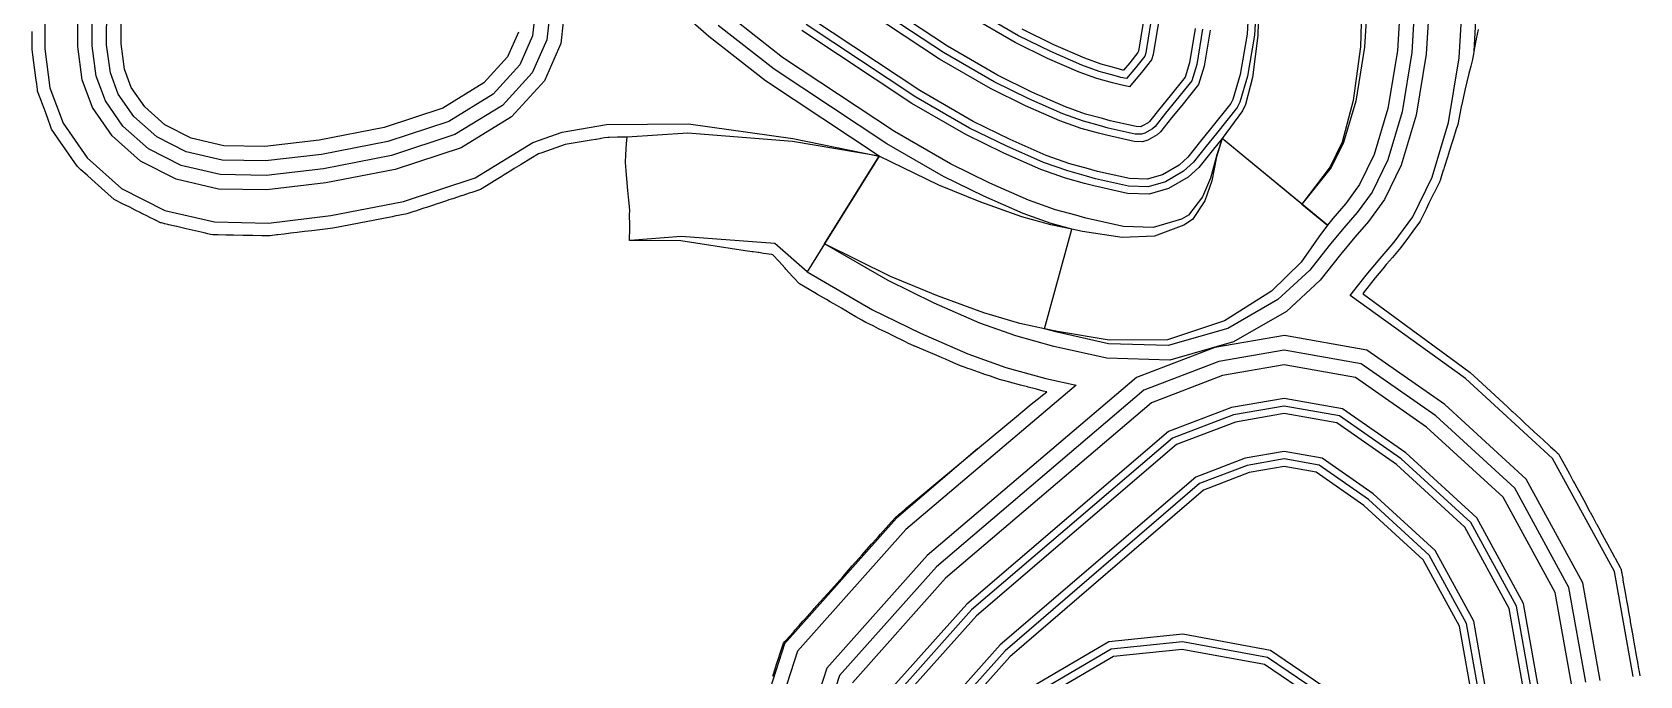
# Model space of a CAD drawing. Extents: x 310187 to 312228, y 6607198 to 6609795.
# Drawn here: x 311449.8 to 311839.3, y 6609135 to 6609290.8 of the extents above; entities that cross this region are included whole.
import ezdxf

# ---------------------------------------------------------------- set-up
doc = ezdxf.new("R2010")
doc.units = 0

msp = doc.modelspace()

# ---------------------------------------------------------------- linework, layer by layer
at = {"layer": 'CASTLEHILL', "color": 2}
for points in [[(311747.026, 6609302.452, 406.057), (311746.762, 6609290.036, 407.299), (311745.452, 6609279.875, 408.323), (311743.771, 6609273.336, 408.998), (311743.054, 6609271.731, 409.174), (311738.124, 6609265.107, 410), (311736.766, 6609260.64, 410.355), (311735.569, 6609254.8, 410.93), (311733.869, 6609249.945, 411.456), (311730.922, 6609245.459, 411.974), (311728.852, 6609244.065, 412.223), (311721.677, 6609241.44, 412.987), (311713.845, 6609241.134, 413.771), (311704.254, 6609242.584, 414.741), (311701.717, 6609243.095, 415), (311696.557, 6609244.142, 415.517), (311689.585, 6609246.083, 416.24), (311679.653, 6609249.628, 417.295), (311669.489, 6609253.749, 418.392), (311655.035, 6609260.802, 420), (311633.991, 6609264.337, 421.039), (311608.67, 6609266.331, 423.318), (311593.925, 6609265.378, 424.499)], [(311772.025, 6609301.721, 406.057), (311771.644, 6609287.259, 407.299), (311769.861, 6609274.255, 408.323), (311767.142, 6609264.211, 408.998), (311764.277, 6609258.233, 409.174), (311757.415, 6609249.205, 410), (311763.588, 6609244.117, 410), (311761.528, 6609241.227, 410.355), (311757.214, 6609235.112, 410.93), (311750.093, 6609228.074, 411.456), (311738.701, 6609220.885, 412.223), (311724.826, 6609216.33, 412.987), (311710.701, 6609216.22, 413.771), (311698.2, 6609218.32, 414.741), (311695.074, 6609218.994, 415), (311689.038, 6609220.282, 415.517), (311680.37, 6609222.826, 416.24), (311669.135, 6609226.942, 417.295), (311657.714, 6609231.679, 418.392), (311641.783, 6609239.604, 420), (311637.542, 6609232.82, 420), (311629.732, 6609239.673, 421.039), (311607.005, 6609241.316, 423.318), (311594.682, 6609240.346, 424.553)]]:
    msp.add_polyline3d(points, dxfattribs=at)
at = {"layer": 'CASTLEHILL', "color": 4}
for points in [[(311781.46, 6609301.445, 410), (311780.584, 6609286.262, 410), (311778.268, 6609272.319, 410), (311774.961, 6609261.158, 410), (311771.405, 6609253.915, 410), (311768.057, 6609249.334, 410), (311764.909, 6609245.72, 410), (311763.588, 6609244.117, 410), (311738.124, 6609265.107, 410), (311736.834, 6609261.148, 410), (311735.262, 6609255.486, 410), (311733.318, 6609250.942, 410), (311729.909, 6609246.471, 410), (311728.239, 6609245.508, 410), (311721.414, 6609243.541, 410), (311714.177, 6609243.766, 410), (311705.058, 6609245.806, 410), (311702.647, 6609246.47, 410), (311697.718, 6609247.829, 410), (311691.195, 6609250.148, 410), (311681.801, 6609254.263, 410), (311672.256, 6609258.937, 410), (311658.735, 6609266.75, 410), (311631.585, 6609284.717, 410), (311618.219, 6609295.162, 410)], [(311744.822, 6609302.516, 400), (311744.119, 6609290.331, 400), (311742.495, 6609280.557, 400), (311740.71, 6609274.532, 400), (311740.22, 6609273.534, 400), (311735.308, 6609267.413, 400), (311732.816, 6609264.389, 400), (311729.793, 6609260.561, 400), (311727.683, 6609258.624, 400), (311723.653, 6609256.3, 400), (311719.947, 6609255.232, 400), (311715.641, 6609255.366, 400), (311707.876, 6609257.103, 400), (311705.74, 6609257.692, 400), (311701.219, 6609258.938, 400), (311695.486, 6609260.976, 400), (311686.698, 6609264.826, 400), (311677.733, 6609269.215, 400), (311664.864, 6609276.652, 400), (311638.39, 6609294.17, 400)], [(311731.539, 6609291.735, 390), (311730.154, 6609283.398, 390), (311729.115, 6609279.891, 390), (311725.502, 6609275.388, 390), (311722.977, 6609272.326, 390), (311720.499, 6609269.187, 390), (311720.162, 6609268.877, 390), (311718.674, 6609268.019, 390), (311718.355, 6609267.927, 390), (311717.231, 6609267.962, 390), (311710.937, 6609269.37, 390), (311709.099, 6609269.877, 390), (311705.021, 6609271.001, 390), (311700.144, 6609272.735, 390), (311692.016, 6609276.295, 390), (311683.682, 6609280.376, 390), (311671.52, 6609287.404, 390), (311645.781, 6609304.436, 390)], [(311452.833, 6609298.105, 420), (311452.813, 6609286.783, 420), (311454.078, 6609277.316, 420), (311457.258, 6609268.81, 420), (311463.093, 6609260.386, 420), (311471.459, 6609252.949, 420), (311481.955, 6609247.65, 420), (311493.941, 6609244.859, 420), (311507.04, 6609244.609, 420), (311522.169, 6609246.386, 420), (311539.771, 6609249.802, 420), (311557.095, 6609255.521, 420), (311571.092, 6609264.102, 420), (311578.155, 6609266.633, 420), (311588.94, 6609268.487, 420), (311608.825, 6609268.656, 420), (311634.115, 6609265.054, 420), (311655.035, 6609260.802, 420), (311641.783, 6609239.604, 420), (311637.542, 6609232.82, 420), (311653.415, 6609223.623, 420), (311664.973, 6609217.963, 420), (311676.451, 6609212.935, 420), (311685.687, 6609209.651, 420), (311695.371, 6609206.982, 420), (311702.749, 6609205.347, 420), (311661.479, 6609170.368, 420), (311635.197, 6609140.901, 420), (311625.535, 6609111.035, 420)], [(311837.644, 6609134.783, 420), (311833.125, 6609160.205, 420), (311818.17, 6609187.623, 420), (311797.033, 6609206.948, 420), (311769.151, 6609227.074, 420), (311773.011, 6609231.963, 420), (311776.356, 6609236.02, 420), (311779.791, 6609239.965, 420), (311784.292, 6609246.124, 420), (311788.986, 6609255.682, 420), (311792.915, 6609268.946, 420), (311795.515, 6609284.596, 420), (311796.462, 6609301.007, 420)], [(311567.606, 6609290.826, 405), (311564.983, 6609284.83, 405), (311559.203, 6609278.516, 405), (311549.256, 6609272.419, 405), (311535.089, 6609267.741, 405), (311519.324, 6609264.682, 405), (311506.133, 6609263.133, 405), (311496.241, 6609263.321, 405), (311488.313, 6609265.168, 405), (311481.95, 6609268.379, 405), (311477.042, 6609272.743, 405), (311473.781, 6609277.45, 405), (311472.141, 6609281.838, 405), (311471.319, 6609287.997, 405), (311471.334, 6609296.626, 405)], [(311718.959, 6609293.139, 380), (311717.813, 6609286.24, 380), (311717.701, 6609285.864, 380), (311715.695, 6609283.364, 380), (311714.23, 6609281.586, 380), (311713.998, 6609281.638, 380), (311712.457, 6609282.062, 380), (311708.822, 6609283.064, 380), (311704.803, 6609284.493, 380), (311697.333, 6609287.765, 380), (311689.63, 6609291.537, 380)], [(311822.719, 6609133.031, 410), (311818.783, 6609155.17, 410), (311806.199, 6609178.241, 410), (311787.642, 6609195.207, 410), (311770.401, 6609207.224, 410), (311753.151, 6609210.268, 410), (311738.215, 6609207.692, 410), (311720.966, 6609201.097, 410), (311671.1, 6609158.616, 410), (311648.498, 6609133.275, 410)], [(311811.138, 6609131.671, 400), (311807.655, 6609151.263, 400), (311796.911, 6609170.961, 400), (311780.355, 6609186.098, 400), (311765.851, 6609196.207, 400), (311753.128, 6609198.452, 400), (311741.311, 6609196.415, 400), (311727.016, 6609190.949, 400), (311678.564, 6609149.499, 400), (311658.817, 6609127.358, 400)], [(311798.563, 6609130.195, 390), (311795.571, 6609147.021, 390), (311786.825, 6609163.057, 390), (311772.443, 6609176.206, 390), (311760.91, 6609184.244, 390), (311753.102, 6609185.622, 390), (311744.674, 6609184.168, 390), (311733.587, 6609179.929, 390), (311686.67, 6609139.598, 390), (311670.023, 6609120.933, 390)], [(311760.197, 6609129.654, 380), (311748.361, 6609137.685, 380), (311728.398, 6609141.352, 380), (311711.775, 6609139.647, 380), (311694.776, 6609129.697, 380)]]:
    msp.add_polyline3d(points, dxfattribs=at)
at = {"layer": 'CASTLEHILL', "color": 3}
for points in [[(311773.461, 6609301.679, 410), (311772.622, 6609287.15, 410), (311770.457, 6609274.117, 410), (311767.483, 6609264.078, 410), (311764.532, 6609258.07, 410), (311757.415, 6609249.205, 410), (311738.124, 6609265.107, 410), (311735.649, 6609262.104, 410), (311732.47, 6609258.077, 410), (311729.849, 6609255.671, 410), (311725.087, 6609252.925, 410), (311720.406, 6609251.576, 410), (311715.184, 6609251.739, 410), (311706.995, 6609253.57, 410), (311704.773, 6609254.183, 410), (311700.124, 6609255.464, 410), (311694.144, 6609257.59, 410), (311685.167, 6609261.523, 410), (311676.02, 6609266.002, 410), (311662.948, 6609273.555, 410), (311636.262, 6609291.214, 410)], [(311735.161, 6609291.331, 400), (311733.707, 6609282.58, 400), (311732.401, 6609278.171, 400), (311728.325, 6609273.092, 400), (311725.81, 6609270.041, 400), (311723.175, 6609266.703, 400), (311722.328, 6609265.924, 400), (311720.108, 6609264.644, 400), (311718.814, 6609264.272, 400), (311716.774, 6609264.335, 400), (311710.056, 6609265.838, 400), (311708.132, 6609266.368, 400), (311703.926, 6609267.527, 400), (311698.803, 6609269.349, 400), (311690.485, 6609272.993, 400), (311681.969, 6609277.163, 400), (311669.604, 6609284.308, 400), (311643.653, 6609301.48, 400)], [(311579.014, 6609298.438, 420), (311577.87, 6609288.082, 420), (311573.907, 6609279.024, 420), (311565.952, 6609270.334, 420), (311553.706, 6609262.827, 420), (311537.747, 6609257.558, 420), (311520.939, 6609254.297, 420), (311506.648, 6609252.618, 420), (311494.935, 6609252.841, 420), (311484.704, 6609255.224, 420), (311475.995, 6609259.62, 420), (311469.124, 6609265.729, 420), (311464.402, 6609272.546, 420), (311461.888, 6609279.271, 420), (311460.814, 6609287.308, 420), (311460.832, 6609297.466, 420)], [(311788.462, 6609301.24, 420), (311787.553, 6609285.484, 420), (311785.104, 6609270.744, 420), (311781.507, 6609258.602, 420), (311777.42, 6609250.279, 420), (311773.534, 6609244.961, 420), (311770.252, 6609241.193, 420), (311766.784, 6609236.986, 420), (311761.883, 6609230.778, 420), (311753.654, 6609223.221, 420), (311740.846, 6609215.837, 420), (311725.445, 6609211.399, 420), (311710.152, 6609211.873, 420), (311697.309, 6609214.746, 420), (311688.093, 6609217.286, 420), (311679.399, 6609220.377, 420), (311668.338, 6609225.223, 420), (311657.183, 6609230.685, 420), (311641.783, 6609239.604, 420), (311655.035, 6609260.802, 420), (311627.49, 6609279.029, 420), (311613.746, 6609289.771, 420), (311602.158, 6609299.975, 420)], [(311722.582, 6609292.735, 390), (311721.367, 6609285.422, 390), (311720.988, 6609284.144, 390), (311718.519, 6609281.067, 390), (311715.972, 6609277.977, 390), (311715.629, 6609277.543, 390), (311713.117, 6609278.105, 390), (311711.49, 6609278.553, 390), (311707.727, 6609279.59, 390), (311703.462, 6609281.107, 390), (311695.802, 6609284.462, 390), (311687.917, 6609288.324, 390), (311676.259, 6609295.06, 390)], [(311829.685, 6609133.849, 420), (311825.477, 6609157.52, 420), (311811.786, 6609182.62, 420), (311792.025, 6609200.687, 420), (311773.138, 6609213.851, 420), (311753.165, 6609217.375, 420), (311736.352, 6609214.477, 420), (311717.326, 6609207.202, 420), (311666.609, 6609164.101, 420), (311642.29, 6609136.835, 420), (311633.4, 6609109.356, 420)], [(311814.759, 6609132.096, 410), (311811.135, 6609152.485, 410), (311799.815, 6609173.238, 410), (311782.634, 6609188.946, 410), (311767.273, 6609199.652, 410), (311753.135, 6609202.147, 410), (311740.343, 6609199.941, 410), (311725.124, 6609194.123, 410), (311676.23, 6609152.35, 410), (311655.59, 6609129.209, 410)], [(311802.184, 6609130.62, 400), (311799.051, 6609148.242, 400), (311789.729, 6609165.333, 400), (311774.721, 6609179.054, 400), (311762.332, 6609187.689, 400), (311753.11, 6609189.316, 400), (311743.705, 6609187.695, 400), (311731.695, 6609183.103, 400), (311684.336, 6609142.449, 400), (311666.797, 6609122.783, 400)], [(311762.503, 6609132.487, 390), (311749.772, 6609141.127, 390), (311728.544, 6609145.026, 390), (311710.618, 6609143.187, 390), (311692.442, 6609132.548, 390)]]:
    msp.add_polyline3d(points, dxfattribs=at)
at = {"layer": 'CASTLEHILL', "color": 23}
for points in [[(311746.641, 6609302.463, 405), (311745.93, 6609290.129, 405), (311744.271, 6609280.147, 405), (311742.411, 6609273.867, 405), (311741.765, 6609272.552, 405), (311736.72, 6609266.265, 405), (311734.232, 6609263.247, 405), (311731.131, 6609259.319, 405), (311728.766, 6609257.147, 405), (311724.37, 6609254.613, 405), (311720.177, 6609253.404, 405), (311715.413, 6609253.552, 405), (311707.436, 6609255.336, 405), (311705.257, 6609255.937, 405), (311700.672, 6609257.201, 405), (311694.815, 6609259.283, 405), (311685.933, 6609263.174, 405), (311676.877, 6609267.608, 405), (311663.906, 6609275.104, 405), (311637.326, 6609292.692, 405)], [(311733.35, 6609291.533, 395), (311731.931, 6609282.989, 395), (311730.758, 6609279.031, 395), (311726.913, 6609274.24, 395), (311724.394, 6609271.183, 395), (311721.837, 6609267.945, 395), (311721.245, 6609267.401, 395), (311719.391, 6609266.332, 395), (311718.585, 6609266.099, 395), (311717.002, 6609266.149, 395), (311710.497, 6609267.604, 395), (311708.615, 6609268.122, 395), (311704.473, 6609269.264, 395), (311699.474, 6609271.042, 395), (311691.25, 6609274.644, 395), (311682.825, 6609278.769, 395), (311670.562, 6609285.856, 395), (311644.717, 6609302.958, 395)], [(311784.961, 6609301.343, 415), (311784.069, 6609285.873, 415), (311781.686, 6609271.532, 415), (311778.234, 6609259.88, 415), (311774.412, 6609252.097, 415), (311770.795, 6609247.148, 415), (311767.58, 6609243.456, 415), (311764.059, 6609239.185, 415), (311759.309, 6609233.167, 415), (311751.57, 6609226.061, 415), (311739.467, 6609219.083, 415), (311725.004, 6609214.915, 415), (311710.592, 6609215.362, 415), (311698.156, 6609218.144, 415), (311695.074, 6609218.994, 415), (311701.717, 6609243.095, 415), (311696.665, 6609244.487, 415), (311689.905, 6609246.891, 415), (311680.329, 6609251.086, 415), (311670.608, 6609255.846, 415), (311656.892, 6609263.772, 415), (311629.537, 6609281.873, 415), (311615.982, 6609292.466, 415)], [(311799.116, 6609286.225, 425), (311799.963, 6609300.904, 425)], [(311720.77, 6609292.937, 385), (311719.59, 6609285.831, 385), (311719.345, 6609285.004, 385), (311717.107, 6609282.216, 385), (311714.923, 6609279.566, 385), (311713.557, 6609279.871, 385), (311711.974, 6609280.308, 385), (311708.275, 6609281.327, 385), (311704.133, 6609282.8, 385), (311696.568, 6609286.114, 385), (311688.774, 6609289.931, 385), (311677.218, 6609296.608, 385)], [(311826.202, 6609133.44, 415), (311822.13, 6609156.345, 415), (311808.992, 6609180.43, 415), (311789.833, 6609197.947, 415), (311771.769, 6609210.537, 415), (311753.158, 6609213.822, 415), (311737.283, 6609211.085, 415), (311719.146, 6609204.15, 415), (311668.854, 6609161.359, 415), (311645.394, 6609135.055, 415), (311636.842, 6609108.621, 415)], [(311812.949, 6609131.884, 405), (311809.395, 6609151.874, 405), (311798.363, 6609172.1, 405), (311781.494, 6609187.522, 405), (311766.562, 6609197.929, 405), (311753.131, 6609200.3, 405), (311740.827, 6609198.178, 405), (311726.07, 6609192.536, 405), (311677.397, 6609150.924, 405), (311657.204, 6609128.283, 405)], [(311678.811, 6609189.911, 425), (311659.233, 6609173.11, 425), (311632.094, 6609142.681, 425), (311622.093, 6609111.769, 425)], [(311800.373, 6609130.407, 395), (311797.311, 6609147.631, 395), (311788.277, 6609164.195, 395), (311773.582, 6609177.63, 395), (311761.621, 6609185.966, 395), (311753.106, 6609187.469, 395), (311744.189, 6609185.932, 395), (311732.641, 6609181.516, 395), (311685.503, 6609141.023, 395), (311668.41, 6609121.858, 395)], [(311761.35, 6609131.07, 385), (311749.066, 6609139.406, 385), (311728.471, 6609143.189, 385), (311711.196, 6609141.417, 385), (311693.609, 6609131.122, 385)]]:
    msp.add_polyline3d(points, dxfattribs=at)
at = {"layer": 'CASTLEHILL', "color": 1}
for points in [[(311575.493, 6609298.451, 415), (311574.449, 6609288.997, 415), (311570.933, 6609280.959, 415), (311563.702, 6609273.061, 415), (311552.222, 6609266.024, 415), (311536.861, 6609260.953, 415), (311520.4, 6609257.759, 415), (311506.476, 6609256.123, 415), (311495.371, 6609256.335, 415), (311485.907, 6609258.538, 415), (311477.98, 6609262.54, 415), (311471.763, 6609268.067, 415), (311467.528, 6609274.181, 415), (311465.305, 6609280.127, 415), (311464.316, 6609287.537, 415), (311464.333, 6609297.186, 415)], [(311571.973, 6609298.465, 410), (311571.028, 6609289.911, 410), (311567.958, 6609282.895, 410), (311561.453, 6609275.789, 410), (311550.739, 6609269.221, 410), (311535.975, 6609264.347, 410), (311519.862, 6609261.221, 410), (311506.304, 6609259.628, 410), (311495.806, 6609259.828, 410), (311487.11, 6609261.853, 410), (311479.965, 6609265.46, 410), (311474.403, 6609270.405, 410), (311470.655, 6609275.816, 410), (311468.723, 6609280.982, 410), (311467.817, 6609287.767, 410), (311467.833, 6609296.906, 410)]]:
    msp.add_polyline3d(points, dxfattribs=at)
at = {"layer": 'CASTLEHILL', "color": 7}
for points in [[(311629.2, 6609134.874, 425.5), (311629.853, 6609136.891, 425.5), (311629.899, 6609137.035, 425.5), (311629.932, 6609137.137, 425.5), (311629.967, 6609137.243, 425.5), (311630.013, 6609137.387, 425.5), (311630.056, 6609137.519, 425.5), (311630.75, 6609139.663, 425.5), (311630.786, 6609139.774, 425.5), (311630.846, 6609139.961, 425.5), (311630.886, 6609140.086, 425.5), (311630.93, 6609140.222, 425.5), (311630.995, 6609140.422, 425.5), (311631.784, 6609142.859, 425.5), (311632.179, 6609143.303, 425.5), (311632.285, 6609143.421, 425.5), (311632.433, 6609143.587, 425.5), (311634.138, 6609145.499, 425.5), (311634.244, 6609145.617, 425.5), (311634.372, 6609145.761, 425.5), (311634.583, 6609145.998, 425.5), (311635.535, 6609147.066, 425.5), (311635.643, 6609147.186, 425.5), (311636.54, 6609148.192, 425.5), (311636.621, 6609148.282, 425.5), (311637.933, 6609149.754, 425.5), (311637.977, 6609149.803, 425.5), (311639.001, 6609150.951, 425.5), (311639.017, 6609150.969, 425.5), (311639.256, 6609151.237, 425.5), (311640.651, 6609152.78, 425.48), (311640.731, 6609152.871, 425.481), (311643.41, 6609155.895, 425.5), (311646.16, 6609158.979, 425.5), (311648.476, 6609161.575, 425.5), (311650.142, 6609163.443, 425.5), (311650.874, 6609164.264, 425.5), (311651.395, 6609164.848, 425.5), (311653.168, 6609166.836, 425.5), (311653.299, 6609166.983, 425.5), (311653.36, 6609167.051, 425.5), (311654.847, 6609168.718, 425.5), (311655.356, 6609169.289, 425.5), (311657.354, 6609171.529, 425.5), (311658.024, 6609172.28, 425.5), (311659.019, 6609173.371, 425.476), (311659.527, 6609173.81, 425.466), (311659.926, 6609174.155, 425.456), (311660.458, 6609174.613, 425.444), (311661.381, 6609175.409, 425.422), (311661.528, 6609175.536, 425.418), (311663.9, 6609177.51, 425.362), (311679.329, 6609190.356, 425), (311687.807, 6609197.36, 424.711), (311691.858, 6609200.708, 424.572), (311693.989, 6609202.441, 424.5), (311694.096, 6609202.528, 424.496), (311694.142, 6609202.566, 424.495), (311695.591, 6609203.745, 424.446), (311694.771, 6609203.915, 424.462), (311693.148, 6609204.338, 424.493), (311693.107, 6609204.349, 424.494), (311692.804, 6609204.428, 424.5), (311691.075, 6609204.88, 424.532), (311690.951, 6609204.912, 424.533), (311689.223, 6609205.366, 424.563), (311688.973, 6609205.432, 424.566), (311687.116, 6609205.92, 424.597), (311686.64, 6609206.046, 424.604), (311685.442, 6609206.361, 424.624), (311684.781, 6609206.535, 424.635), (311684.711, 6609206.554, 424.635), (311684.166, 6609206.743, 424.642), (311682.581, 6609207.287, 424.667), (311681.982, 6609207.496, 424.673), (311680.614, 6609207.966, 424.695), (311679.947, 6609208.199, 424.701), (311679.048, 6609208.507, 424.716), (311678.165, 6609208.816, 424.723), (311677.327, 6609209.103, 424.737), (311676.237, 6609209.476, 424.756), (311675.667, 6609209.677, 424.759), (311675.221, 6609209.833, 424.762), (311675.121, 6609209.877, 424.762), (311674.128, 6609210.3, 424.778), (311673.045, 6609210.772, 424.781), (311672.151, 6609211.153, 424.795), (311671.049, 6609211.635, 424.796), (311670.285, 6609211.961, 424.807), (311669.528, 6609212.295, 424.805), (311663.603, 6609214.771, 424.96), (311663.511, 6609214.81, 424.963), (311663.429, 6609214.848, 424.965), (311662.096, 6609215.473, 425), (311661.214, 6609215.905, 425), (311660.399, 6609216.304, 425), (311659.385, 6609216.801, 425), (311658.089, 6609217.435, 425), (311657.137, 6609217.902, 425), (311655.857, 6609218.529, 425), (311654.844, 6609219.024, 425), (311653.687, 6609219.591, 425), (311652.513, 6609220.166, 425), (311651.765, 6609220.532, 425), (311650.807, 6609221.087, 425), (311649.372, 6609221.918, 425), (311647.987, 6609222.722, 425), (311645.864, 6609223.952, 425), (311644.703, 6609224.624, 425), (311643.121, 6609225.541, 425), (311642.245, 6609226.049, 425), (311640.071, 6609227.308, 425), (311639.389, 6609227.704, 425), (311635.685, 6609229.85, 425), (311635.668, 6609229.869, 425), (311634.361, 6609231.311, 425), (311634.197, 6609231.491, 425), (311634.029, 6609231.677, 425), (311632.405, 6609233.469, 425), (311632.253, 6609233.636, 425), (311630.677, 6609235.375, 425), (311629.26, 6609236.938, 425), (311629, 6609236.975, 425), (311628.905, 6609236.989, 425), (311626.977, 6609237.265, 425), (311625.831, 6609237.429, 425), (311625.665, 6609237.453, 425), (311624.47, 6609237.624, 425), (311624.251, 6609237.656, 425), (311622.556, 6609237.899, 425), (311606.938, 6609240.318, 424.744), (311596.058, 6609240.344, 424.573), (311595.621, 6609240.341, 424.572), (311594.543, 6609240.335, 424.567), (311594.564, 6609243.479, 424.537), (311594.57, 6609244.027, 424.532), (311594.478, 6609246.696, 424.517), (311594.467, 6609246.746, 424.518), (311594.576, 6609247.512, 424.5), (311594.563, 6609247.66, 424.5), (311594.485, 6609248.536, 424.5), (311594.334, 6609250.212, 424.5), (311594.273, 6609250.904, 424.5), (311594.131, 6609252.486, 424.5), (311594.055, 6609253.337, 424.5), (311593.699, 6609257.305, 424.5), (311593.526, 6609259.243, 424.5), (311593.515, 6609259.365, 424.5), (311593.629, 6609261.09, 424.5), (311593.811, 6609263.821, 424.5), (311593.915, 6609265.378, 424.5), (311593.266, 6609265.372, 424.5), (311592.385, 6609265.365, 424.5), (311591.591, 6609265.358, 424.5), (311589.578, 6609265.341, 424.5), (311589.223, 6609265.338, 424.5), (311588.468, 6609265.208, 424.5), (311587.577, 6609265.055, 424.5), (311587.345, 6609265.016, 424.5), (311586.396, 6609264.853, 424.5), (311586.267, 6609264.83, 424.5), (311585.186, 6609264.644, 424.5), (311578.948, 6609263.618, 424.435), (311573.299, 6609261.633, 424.382), (311572.423, 6609261.325, 424.374), (311570.627, 6609260.236, 424.36), (311568.225, 6609258.779, 424.341), (311566.598, 6609257.775, 424.348), (311565.964, 6609257.386, 424.349), (311564.156, 6609256.272, 424.356), (311563.419, 6609255.819, 424.357), (311561.829, 6609254.839, 424.364), (311559.887, 6609253.641, 424.373), (311558.395, 6609252.72, 424.381), (311558.394, 6609252.72, 424.381), (311556.311, 6609252.027, 424.388), (311555.686, 6609251.82, 424.388), (311554.111, 6609251.296, 424.393), (311553.71, 6609251.164, 424.393), (311551.713, 6609250.5, 424.399), (311551.33, 6609250.374, 424.399), (311550.771, 6609250.189, 424.399), (311550.184, 6609249.996, 424.399), (311548.732, 6609249.514, 424.402), (311548.2, 6609249.339, 424.401), (311547.632, 6609249.152, 424.4), (311547.039, 6609248.958, 424.398), (311545.314, 6609248.387, 424.4), (311544.675, 6609248.178, 424.397), (311544.214, 6609248.027, 424.396), (311542.646, 6609247.51, 424.395), (311542.279, 6609247.389, 424.395), (311540.549, 6609246.82, 424.391), (311540.243, 6609246.762, 424.39), (311539.79, 6609246.674, 424.389), (311537.536, 6609246.244, 424.379), (311536.986, 6609246.137, 424.38), (311524.811, 6609243.773, 424.384), (311522.642, 6609243.351, 424.384), (311520.776, 6609243.133, 424.383), (311517.523, 6609242.752, 424.382), (311515.748, 6609242.536, 424.391), (311513.951, 6609242.318, 424.401), (311512.372, 6609242.127, 424.409), (311510.797, 6609241.935, 424.418), (311509.32, 6609241.756, 424.426), (311509.005, 6609241.718, 424.428), (311507.471, 6609241.532, 424.436), (311507.193, 6609241.498, 424.438), (311505.734, 6609241.522, 424.443), (311505.435, 6609241.527, 424.444), (311503.253, 6609241.563, 424.453), (311503.059, 6609241.566, 424.453), (311500.898, 6609241.602, 424.461), (311498.571, 6609241.642, 424.468), (311498.466, 6609241.643, 424.469), (311496.691, 6609241.674, 424.474), (311494.813, 6609241.706, 424.478), (311494.74, 6609241.707, 424.479), (311493.551, 6609241.728, 424.482), (311493.025, 6609241.85, 424.482), (311492.31, 6609242.017, 424.482), (311491.453, 6609242.216, 424.483), (311489.284, 6609242.719, 424.485), (311487.098, 6609243.226, 424.488), (311484.794, 6609243.759, 424.493), (311484.765, 6609243.765, 424.493), (311482.901, 6609244.194, 424.5), (311482.681, 6609244.246, 424.5), (311481.93, 6609244.42, 424.5), (311481.818, 6609244.446, 424.5), (311481.672, 6609244.48, 424.5), (311481.089, 6609244.615, 424.502), (311481.08, 6609244.617, 424.502), (311481.071, 6609244.619, 424.502), (311480.872, 6609244.664, 424.503), (311479.833, 6609245.187, 424.505), (311479.704, 6609245.252, 424.506), (311479.683, 6609245.263, 424.506), (311477.952, 6609246.132, 424.512), (311477.92, 6609246.148, 424.512), (311476.205, 6609247.008, 424.519), (311476.156, 6609247.033, 424.519), (311476.093, 6609247.064, 424.519), (311474.713, 6609247.757, 424.524), (311473.416, 6609248.408, 424.528), (311471.827, 6609249.208, 424.533), (311469.661, 6609250.304, 424.529), (311465.059, 6609254.422, 424.5), (311464.253, 6609255.139, 424.5), (311463.089, 6609256.184, 424.489), (311461.592, 6609257.521, 424.483), (311460.729, 6609258.292, 424.479), (311460.117, 6609259.182, 424.473), (311454.495, 6609267.365, 424.418), (311454.241, 6609268.058, 424.412), (311453.635, 6609269.694, 424.404), (311453.142, 6609271.026, 424.398), (311452.661, 6609272.323, 424.392), (311452.105, 6609273.823, 424.386), (311451.943, 6609274.258, 424.385), (311451.479, 6609275.511, 424.38), (311451.402, 6609275.718, 424.379), (311451.087, 6609276.567, 424.375), (311451.043, 6609276.907, 424.373), (311450.874, 6609278.218, 424.365), (311450.671, 6609279.784, 424.356), (311449.942, 6609285.331, 424.339), (311449.778, 6609286.584, 424.335), (311449.785, 6609288.105, 424.328), (311449.792, 6609289.577, 424.322), (311449.796, 6609290.957, 424.32)], [(311800.122, 6609291.494, 426), (311799.676, 6609289.196, 425.554), (311799.623, 6609288.924, 425.5), (311799.594, 6609288.771, 425.472), (311799.112, 6609286.142, 425), (311799, 6609285.514, 424.893), (311798.792, 6609284.255, 424.699), (311798.788, 6609284.231, 424.695), (311798.602, 6609283.552, 424.592), (311798.425, 6609282.883, 424.5), (311798.34, 6609282.551, 424.457), (311797.809, 6609280.488, 424.192), (311797.396, 6609278.824, 424), (311796.993, 6609277.085, 423.841), (311796.067, 6609272.964, 423.5), (311796.039, 6609272.828, 423.493), (311796.018, 6609272.723, 423.488), (311795.163, 6609268.442, 423.285), (311795.16, 6609268.429, 423.284), (311794.711, 6609267.048, 423.229), (311794.119, 6609265.179, 423.177), (311793.81, 6609264.221, 423.143), (311793.578, 6609263.48, 423.125), (311792.844, 6609261.14, 423.07), (311792.74, 6609260.815, 423.059), (311791.884, 6609258.07, 423), (311791.687, 6609257.414, 422.996), (311791.683, 6609257.403, 422.996), (311790.936, 6609254.92, 422.98), (311790.771, 6609254.585, 422.979), (311790.743, 6609254.528, 422.98), (311789.388, 6609251.787, 422.968), (311789.341, 6609251.689, 422.969), (311789.018, 6609251.036, 422.966), (311788.199, 6609249.381, 422.959), (311787.511, 6609247.961, 422.97), (311787.444, 6609247.823, 422.971), (311786.074, 6609245.046, 422.964), (311785.905, 6609244.814, 422.963), (311784.304, 6609242.625, 422.962), (311783.248, 6609241.177, 422.964), (311781.417, 6609238.668, 422.967), (311779.337, 6609236.274, 422.973), (311777.946, 6609234.673, 422.977), (311777.827, 6609234.527, 422.977), (311776.994, 6609233.516, 422.978), (311776.93, 6609233.439, 422.978), (311776.596, 6609233.032, 422.979), (311775.191, 6609231.296, 422.986), (311773.702, 6609229.454, 422.994), (311773.457, 6609229.143, 422.996), (311772.519, 6609227.95, 423), (311772.165, 6609227.495, 423.005), (311772.313, 6609227.383, 423), (311783.913, 6609218.897, 422.869), (311794.823, 6609210.916, 422.745), (311798.22, 6609208.431, 422.707), (311800.152, 6609206.643, 422.684), (311807.246, 6609200.069, 422.592), (311808.221, 6609199.167, 422.58), (311808.404, 6609198.998, 422.578), (311809.299, 6609198.168, 422.566), (311810.644, 6609196.923, 422.55), (311811.462, 6609196.165, 422.54), (311814.688, 6609193.178, 422.5), (311814.801, 6609193.075, 422.5), (311814.896, 6609192.989, 422.5), (311816.128, 6609191.861, 422.5), (311817.178, 6609190.902, 422.5), (311817.681, 6609190.442, 422.5), (311818.725, 6609189.488, 422.5), (311819.292, 6609188.969, 422.5), (311819.566, 6609188.718, 422.5), (311819.843, 6609188.211, 422.5), (311820.555, 6609186.905, 422.5), (311821.337, 6609185.472, 422.5), (311822.226, 6609183.842, 422.5), (311823.168, 6609182.116, 422.5), (311823.521, 6609181.468, 422.5), (311824.494, 6609179.684, 422.5), (311824.738, 6609179.238, 422.5), (311825.702, 6609177.47, 422.5), (311827.196, 6609174.681, 422.466), (311827.24, 6609174.599, 422.465), (311827.956, 6609173.297, 422.472), (311828.751, 6609171.848, 422.478), (311828.802, 6609171.754, 422.477), (311829.676, 6609170.152, 422.479), (311829.721, 6609170.07, 422.478), (311830.667, 6609168.329, 422.474), (311830.719, 6609168.234, 422.474), (311830.767, 6609168.147, 422.474), (311831.844, 6609166.154, 422.463), (311831.896, 6609166.06, 422.463), (311831.949, 6609165.963, 422.463), (311832.022, 6609165.828, 422.463), (311832.989, 6609164.033, 422.448), (311833.105, 6609163.821, 422.448), (311833.212, 6609163.625, 422.447), (311833.318, 6609163.428, 422.447), (311834.498, 6609161.236, 422.426), (311834.599, 6609161.048, 422.425), (311834.703, 6609160.858, 422.425), (311834.748, 6609160.775, 422.425), (311834.788, 6609160.552, 422.425), (311835.146, 6609158.5, 422.416), (311835.207, 6609158.158, 422.416), (311835.595, 6609155.935, 422.406), (311835.67, 6609155.516, 422.407), (311835.991, 6609153.678, 422.399), (311836.069, 6609153.247, 422.4), (311836.352, 6609151.627, 422.394), (311836.556, 6609150.461, 422.389), (311836.628, 6609150.062, 422.39), (311836.917, 6609148.413, 422.385), (311836.948, 6609148.243, 422.385), (311836.991, 6609148.005, 422.386), (311837.279, 6609146.362, 422.382), (311837.329, 6609146.089, 422.382), (311837.371, 6609145.854, 422.383), (311837.415, 6609145.608, 422.383), (311837.769, 6609143.593, 422.377), (311837.856, 6609143.106, 422.378), (311838.162, 6609141.37, 422.374), (311838.255, 6609140.847, 422.375), (311838.355, 6609140.288, 422.376), (311838.708, 6609138.28, 422.37), (311838.997, 6609136.64, 422.367), (311839.102, 6609136.053, 422.368), (311839.298, 6609134.948, 422.367)]]:
    msp.add_polyline3d(points, dxfattribs=at)

doc.saveas('drawing.dxf')
